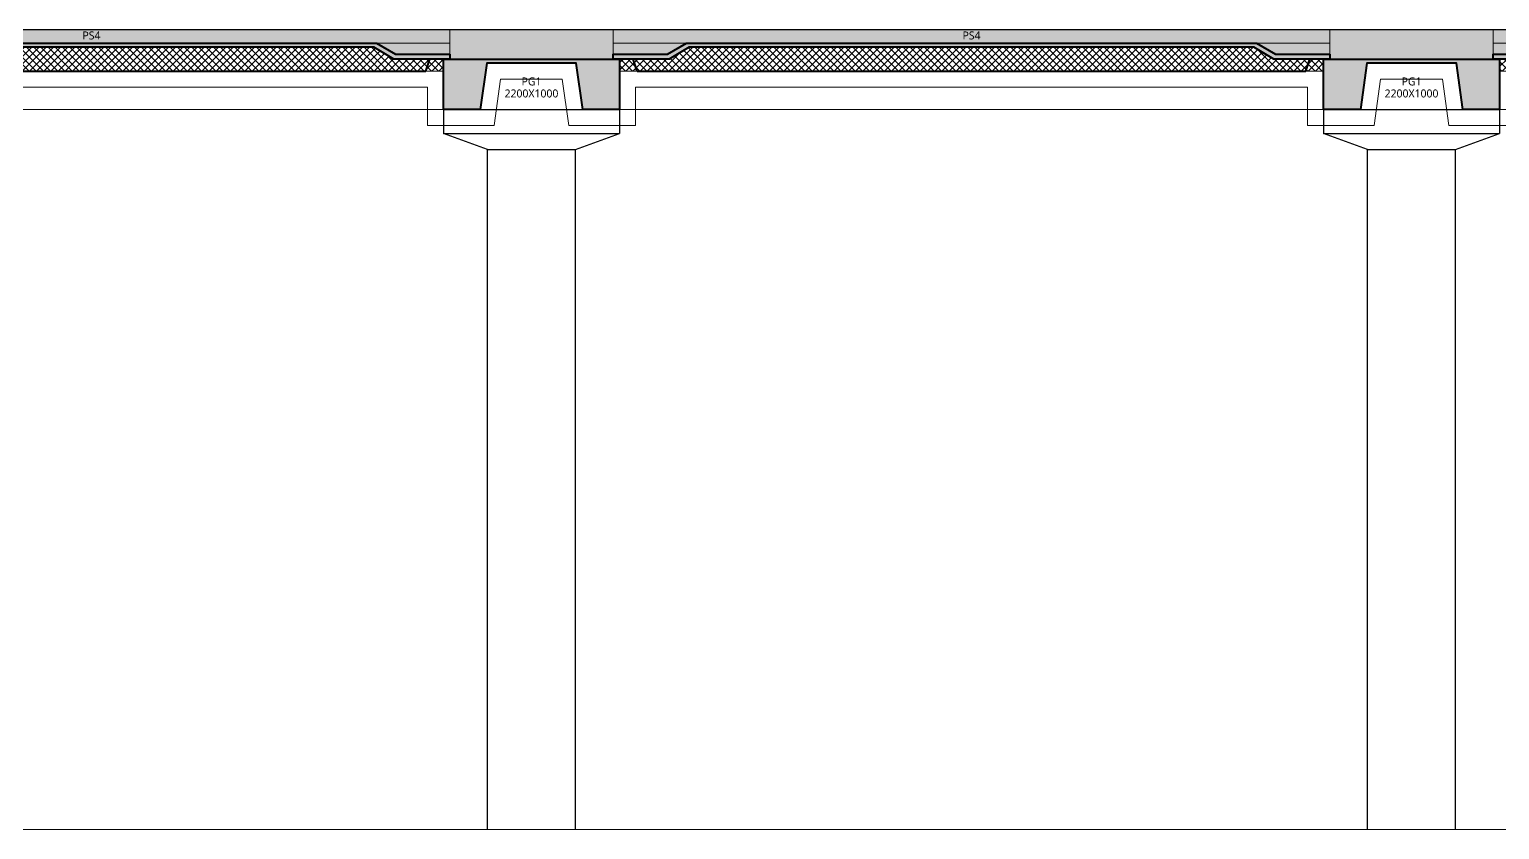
# Model space of a CAD drawing. Header units: millimetres. Extents: x 0 to 420000, y 0 to 297000.
# Drawn here: x 259738 to 278114, y 178500 to 188500 of the extents above; entities that cross this region are included whole.
import ezdxf
from ezdxf.enums import TextEntityAlignment as Align

# ---------------------------------------------------------------- set-up
doc = ezdxf.new("R2010")
doc.units = ezdxf.units.MM
doc.linetypes.add('CEN', pattern=[62, 60, -1, 0, -1])
for name, color, linetype, lineweight in [('A-AXIS-LINE', 1, 'CEN', 15), ('A-CONC-LIN1', 2, 'Continuous', 40), ('A-CONC-LIN2', 7, 'Continuous', 25), ('A-ELEV-LIN2', 7, 'Continuous', 25), ('A-XXXX-FIN2', 6, 'Continuous', 20), ('A-XXXX-INSL1', 15, 'Continuous', 18), ('A-XXXX-INSL2', 8, 'Continuous', 18)]:
    doc.layers.add(name, color=color, linetype=linetype, lineweight=lineweight)
doc.layers.add('A-CONC-SOLD', color=253, linetype='CEN')
doc.layers.add('A-XXXX-NPLT', color=144, linetype='Continuous', lineweight=15, plot=False)
doc.styles.add('맑은고딕', font='')
doc.styles.get('맑은고딕').set_extended_font_data('Malgun Gothic')

# ---------------------------------------------------------------- blocks, each defined once
blk = doc.blocks.new('PG1')
at = {"layer": 'A-CONC-SOLD'}
h = blk.add_hatch(color=256, dxfattribs=at)
h.dxf.hatch_style = 1
h.paths.add_polyline_path([(4800581, -237069), (4800581, -237439), (4802621, -237439), (4802621, -237069)])
h = blk.add_hatch(color=256, dxfattribs=at)
h.dxf.hatch_style = 1
h.paths.add_polyline_path([(4800501, -238069), (4800501, -237439), (4802701, -237439), (4802701, -238069), (4802241, -238069), (4802161, -237489), (4801041, -237489), (4800961, -238069)])
at = {"layer": 'A-CONC-LIN1'}
blk.add_lwpolyline([(4800501, -238069), (4800501, -237439), (4802701, -237439), (4802701, -238069), (4802241, -238069), (4802161, -237489), (4801041, -237489), (4800961, -238069), (4800501, -238069)], dxfattribs=at)
at = {"layer": 'A-CONC-LIN2'}
blk.add_line((4800581, -237069), (4802621, -237069), dxfattribs=at)
at = {"layer": 'A-XXXX-NPLT'}
blk.add_lwpolyline([(4802701, -238069), (4800501, -238069), (4800501, -237439), (4800581, -237439), (4800581, -237069), (4802621, -237069), (4802621, -237439), (4802701, -237439)], close=True, dxfattribs=at)
at = {"layer": 'A-XXXX-NPLT', "style": '맑은고딕'}
for s, p in [('PG1', (4801601, -237719)), ('2200X1000', (4801601, -237869))]:
    blk.add_text(s, height=100, dxfattribs=at).set_placement(p, align=Align.MIDDLE)
blk = doc.blocks.new('PS4(횡)')
at = {"layer": 'A-CONC-SOLD'}
h = blk.add_hatch(color=256, dxfattribs=at)
h.dxf.hatch_style = 1
h.paths.add_polyline_path([(1020, -310), (1020, 0), (9980, 0), (9980, -310), (9300, -310), (9063, -170), (1937, -170), (1700, -310)])
h = blk.add_hatch(color=256, dxfattribs=at)
h.dxf.hatch_style = 1
h.paths.add_polyline_path([(9980, -310), (9980, -370), (9280, -370), (9030, -220), (1970, -220), (1720, -370), (1020, -370), (1020, -310), (1700, -310), (1937, -170), (9063, -170), (9300, -310)])
at = {"layer": 'A-XXXX-INSL2'}
h = blk.add_hatch(dxfattribs=at)
h.set_pattern_fill('ANSI37', color=256, scale=20)
h.set_pattern_definition([(45, (-244012.5, -188520), (-44.90128, 44.90128), []), (135, (-244012.5, -188520), (-44.90128, -44.90128), [])])
h.paths.add_polyline_path([(1100, -520), (9900, -520), (9900, -370), (9280, -370), (9030, -220), (1970, -220), (1720, -370), (1100, -370)])
at = {"layer": 'A-CONC-LIN1', "color": 2}
for p, q in [((1320, -520), (1270, -370)), ((1320, -520), (9680, -520)), ((9680, -520), (9730, -370))]:
    blk.add_line(p, q, dxfattribs=at)
blk.add_lwpolyline([(9980, -310), (9980, -370), (9280, -370), (9030, -220), (1970, -220), (1720, -370), (1020, -370), (1020, -310), (1700, -310), (1937, -170), (9063, -170), (9300, -310)], close=True, dxfattribs=at)
at = {"layer": 'A-CONC-LIN2'}
blk.add_line((1020, 0), (9980, 0), dxfattribs=at)
at = {"layer": 'A-XXXX-INSL2'}
for p, q in [((1320, -520), (1100, -520)), ((9680, -520), (9900, -520))]:
    blk.add_line(p, q, dxfattribs=at)
at = {"layer": 'A-XXXX-NPLT'}
for p, q in [((1937, -170), (1020, -170)), ((9063, -170), (9980, -170))]:
    blk.add_line(p, q, dxfattribs=at)
at = {"layer": 'A-XXXX-NPLT', "style": '맑은고딕'}
blk.add_text('PS4', height=100, dxfattribs=at).set_placement((5500, -75), align=Align.MIDDLE)
blk = doc.blocks.new('3층(횡)')
at = {"layer": 'A-ELEV-LIN2'}
for p, q in [((4866501, -238069), (4868701, -238069)), ((4866501, -238069), (4866501, -238369)), ((4868701, -238069), (4868701, -238369)), ((4877501, -238069), (4879701, -238069)), ((4877501, -238069), (4877501, -238369)), ((4879701, -238069), (4879701, -238369)), ((4866501, -238369), (4868701, -238369)), ((4867051, -238569), (4866501, -238369)), ((4868151, -238569), (4868701, -238369)), ((4877501, -238369), (4879701, -238369)), ((4878051, -238569), (4877501, -238369)), ((4879151, -238569), (4879701, -238369)), ((4867051, -238569), (4868151, -238569)), ((4867051, -247069), (4867051, -238569)), ((4868151, -247069), (4868151, -238569)), ((4878051, -238569), (4879151, -238569)), ((4878051, -247069), (4878051, -238569)), ((4879151, -247069), (4879151, -238569))]:
    blk.add_line(p, q, dxfattribs=at)
for p in [(4856601, -237069), (4867601, -237069), (4878601, -237069)]:
    blk.add_blockref('PS4(횡)', p)
at = {"layer": 'A-CONC-LIN1'}
for p in [(66000, 0), (77000, 0)]:
    blk.add_blockref('PG1', p, dxfattribs=at)
blk = doc.blocks.new('axis(220316)')
at = {"layer": 'A-AXIS-LINE', "ltscale": 1000}
for p, q in [((4631788.1, -412118.7), (4955413.1, -412118.7)), ((4631788.1, -421118.7), (4955413.1, -421118.7))]:
    blk.add_line(p, q, dxfattribs=at)
blk = doc.blocks.new('횡3층')
at = {"layer": 'A-XXXX-FIN2'}
blk.add_line((4757251, -237069), (4889951, -237069), dxfattribs=at)

msp = doc.modelspace()

# ---------------------------------------------------------------- linework, layer by layer
at = {"layer": 'A-XXXX-INSL1'}
for points in [[(275912.5, 187500), (276372.5, 187500), (276452.5, 188080), (277572.5, 188080), (277652.5, 187500), (278112.5, 187500)], [(256312.5, 187780), (264712.5, 187780), (264712.5, 187300), (265546.8, 187300), (265626.8, 187880), (266398.2, 187880), (266478.2, 187300), (267312.5, 187300), (267312.5, 187780), (275712.5, 187780), (275712.5, 187300), (276546.8, 187300), (276626.8, 187880), (277398.2, 187880), (277478.2, 187300), (278312.5, 187300), (278312.5, 187780), (286762.5, 187780)]]:
    msp.add_lwpolyline(points, dxfattribs=at)

# ---------------------------------------------------------------- block references
at = {"layer": 'A-AXIS-LINE'}
msp.add_blockref('axis(220316)', (-4581588.1, 599618.7), dxfattribs=at)
at = {"layer": 'A-CONC-LIN1'}
for name, p in [('3층(횡)', (-4601588.1, 425568.7)), ('횡3층', (-4601588.1, 415568.7))]:
    msp.add_blockref(name, p, dxfattribs=at)

doc.saveas('drawing.dxf')
